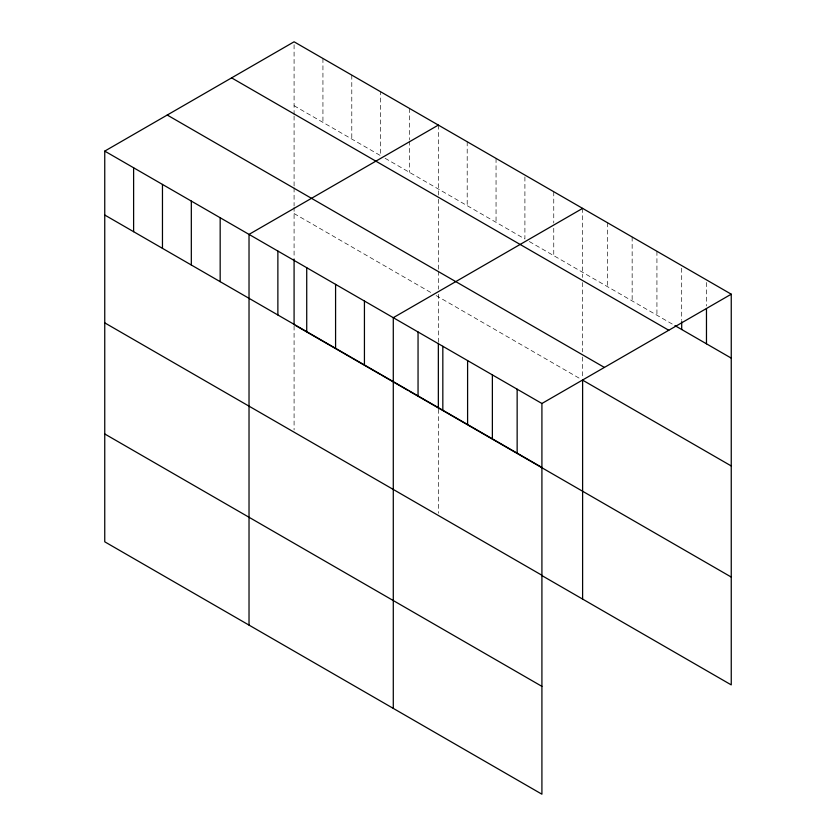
<?xml version="1.0" encoding="UTF-8"?>
<svg xmlns="http://www.w3.org/2000/svg" width="836" height="836" viewBox="0 0 836 836"><rect width="100%" height="100%" fill="white"/><g stroke="black" fill="none" stroke-linecap="round" stroke-linejoin="round"><path stroke-width="0.63" stroke-dasharray="4.18 3.13" d="M294.084 115.995L294.084 186.606M294.084 114.71L294.084 41.8M294.084 105.723L380.641 155.695L380.641 91.772M385.082 158.265L524.904 238.991L524.904 175.058M529.345 241.552L673.816 324.964M294.084 213.556L431.69 293.008M436.131 295.568L581.501 379.502M706.472 282.495L706.472 305.986M681.695 268.199L681.695 320.376M656.929 251.291L656.929 315.214M632.152 236.985L632.152 300.908M607.385 222.679L607.385 286.602M582.608 208.383L582.608 277.437M582.608 282.578L582.608 351.893M582.608 357.035L582.608 377.569M553.756 191.726L553.756 223.034M553.756 228.249L553.756 255.649M496.051 158.401L496.051 222.334M467.199 141.744L467.199 205.677M438.346 125.087L438.346 197.996M438.346 199.281L438.346 269.892M438.346 271.178L438.346 289.151M438.346 294.282L438.346 342.3M438.346 409.243L438.346 513.22M409.494 108.429L409.494 139.737M409.494 141.044L409.494 172.352M351.789 75.115L351.789 139.037M322.936 58.457L322.936 122.38M294.084 187.881L294.084 205.855M294.084 207.14L294.084 257.749M294.084 325.946L294.084 429.934"/><path stroke-width="1.25" d="M104.751 151.107L541.916 403.495L541.916 794.2L104.751 541.812L104.751 151.107L294.084 41.8L731.249 294.188L731.249 684.893L541.55 575.377M438.346 125.087L249.023 234.393L249.023 625.098M582.608 208.383L393.286 317.69L393.286 708.385M541.916 403.495L731.249 294.188M674.945 325.612L731.249 358.121M231.603 77.873L668.769 330.262M167.231 115.034L604.397 367.432M731.249 465.955L582.608 380.14L582.608 599.078M104.751 215.03L541.916 467.428M295.192 325.308L351.789 357.975M352.896 358.623L380.641 374.643M381.749 375.28L408.386 390.652M409.494 391.3L466.091 423.967M467.199 424.615L731.249 577.059M104.751 322.863L541.916 575.262M104.751 433.968L541.916 686.366M706.472 308.589L706.472 343.815M681.695 321.682L681.695 329.509M517.15 389.2L517.15 453.122M492.373 374.894L492.373 438.816M467.596 360.588L467.596 424.521M442.829 346.292L442.829 410.215M438.346 343.565L438.346 407.958M418.052 331.986L418.052 395.909M364.433 301.033L364.433 364.956M335.581 284.365L335.581 348.298M306.728 267.708L306.728 331.641M294.084 259.014L294.084 324.661M277.876 251.051L277.876 314.984M220.171 217.736L220.171 281.659M191.319 201.079L191.319 265.002M162.466 184.422L162.466 248.344M133.614 167.764L133.614 231.687"/></g></svg>
